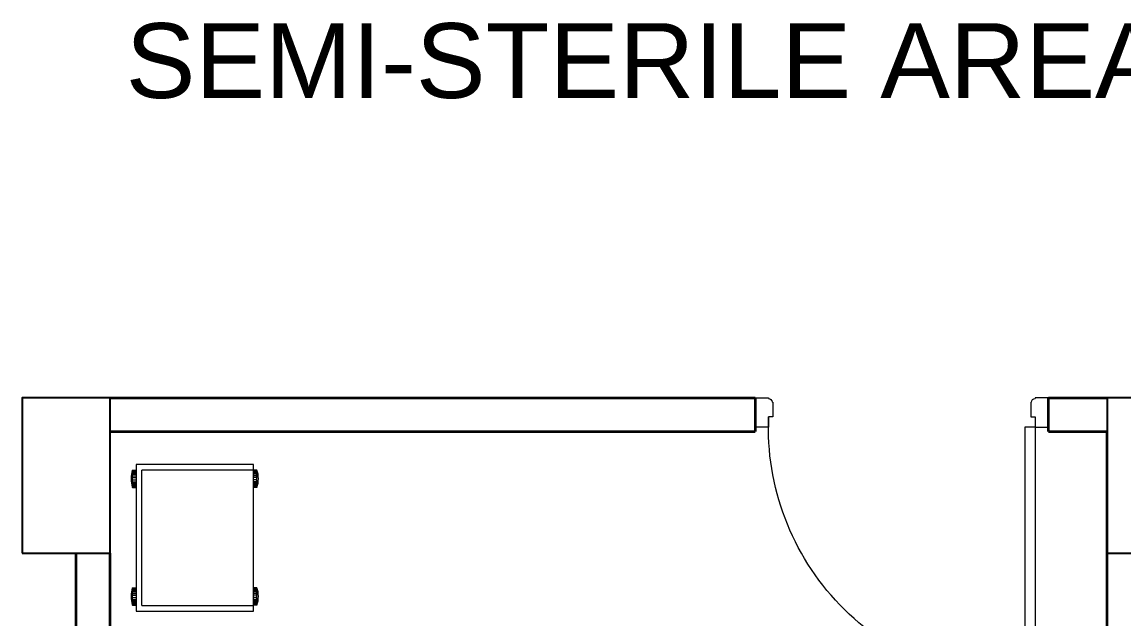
# Model space of a CAD drawing. Header units: millimetres. Extents: x 1448174 to 1599581, y -224422 to -106989.
# Drawn here: x 1473102 to 1476860, y -132017 to -129983 of the extents above; entities that cross this region are included whole.
import ezdxf

# ---------------------------------------------------------------- set-up
doc = ezdxf.new("R2010")
doc.units = ezdxf.units.MM
doc.header["$LTSCALE"] = 600
doc.header["$MEASUREMENT"] = 0
doc.layers.add('col', color=5, linetype='Continuous')
doc.layers.add('TEXT', color=253, linetype='Continuous')
for name, color, linetype, lineweight in [('DOOR', 144, 'Continuous', 13), ('furniture', 30, 'Continuous', 9), ('P-Wall', 1, 'Continuous', 35)]:
    doc.layers.add(name, color=color, linetype=linetype, lineweight=lineweight)
doc.styles.add('ARIAL', font='arial.ttf')

# ---------------------------------------------------------------- blocks, each defined once
blk = doc.blocks.new('A$C19B8274B')
at = {"layer": 'DOOR'}
blk.add_line((-45, 925), (-80, 925), dxfattribs=at)
at = {"layer": 'DOOR', "color": 8}
for p, q in [((-80, 50), (-80, 925)), ((-45, 50), (-45, 925)), ((-45, 50), (-80, 50)), ((-940, -35), (-942.5, -35)), ((-60, -35), (-57.5, -35)), ((-955, -50), (-955, -47.5)), ((-45, -50), (-45, -47.5))]:
    blk.add_line(p, q, dxfattribs=at)
for points in [[(-940, 15), (-955, 15), (-955, 50), (-1000, 50), (-1000, -50), (-955, -50)], [(-60, 15), (-45, 15), (-45, 50), (0, 50), (0, -50), (-45, -50)], [(-940, -35), (-940, 15)], [(-60, -35), (-60, 15)]]:
    blk.add_lwpolyline(points, dxfattribs=at)
for centre, radius, start, end in [((-80, 50), 875, 90, 182.2924), ((-955, -35), 12.5, 270, 0), ((-45, -35), 12.5, 180, 270)]:
    blk.add_arc(centre, radius, start, end, dxfattribs=at)

msp = doc.modelspace()

# ---------------------------------------------------------------- linework, layer by layer
at = {"layer": 'col'}
for points in [[(1473102.098, -131793.2516), (1473402.098, -131793.2516), (1473402.098, -131263.2516), (1473102.098, -131263.2516)], [(1476802.098, -131793.2516), (1477102.098, -131793.2516), (1477102.098, -131263.2516), (1476802.098, -131263.2516)]]:
    msp.add_lwpolyline(points, close=True, dxfattribs=at)
at = {"layer": 'furniture', "ltscale": 0.75}
for p, q in [((1473478.8942, -131509.5621), (1473491.0632, -131509.5621)), ((1473478.8942, -131509.5621), (1473491.0632, -131509.5621)), ((1473478.8942, -131568.6503), (1473478.8942, -131509.5621)), ((1473478.8942, -131510.4646), (1473491.0632, -131510.4646)), ((1473478.8942, -131511.5818), (1473491.0632, -131511.5818)), ((1473491.0632, -131490.7297), (1473491.0629, -131990.7297)), ((1473891.0632, -131490.7299), (1473491.0632, -131490.7297)), ((1473510.759, -131971.0337), (1473510.7592, -131510.4258)), ((1473891.0632, -131510.4259), (1473510.7592, -131510.4258)), ((1473891.0629, -131990.7299), (1473891.0632, -131490.7299)), ((1473903.2321, -131509.5623), (1473891.0632, -131509.5623)), ((1473903.2321, -131510.4647), (1473891.0632, -131510.4647)), ((1473903.2321, -131511.582), (1473891.0632, -131511.582)), ((1473903.2321, -131568.6505), (1473903.2321, -131509.5623)), ((1473478.8942, -131512.8108), (1473491.0632, -131512.8108)), ((1473478.8942, -131514.5426), (1473491.0632, -131514.5426)), ((1473478.8942, -131516.833), (1473491.0632, -131516.833)), ((1473478.8942, -131519.8129), (1473491.0632, -131519.813)), ((1473478.8942, -131523.9703), (1473491.0632, -131523.9703)), ((1473478.8942, -131528.8928), (1473491.0632, -131528.8928)), ((1473478.8942, -131535.101), (1473491.0632, -131535.101)), ((1473478.8942, -131543.1114), (1473491.0632, -131543.1114)), ((1473478.8942, -131549.3196), (1473491.0632, -131549.3196)), ((1473903.2321, -131512.811), (1473891.0632, -131512.811)), ((1473903.2321, -131514.5428), (1473891.0632, -131514.5428)), ((1473903.2321, -131516.8332), (1473891.0632, -131516.8332)), ((1473903.2321, -131519.8131), (1473891.0632, -131519.8131)), ((1473903.2321, -131523.9705), (1473891.0632, -131523.9705)), ((1473903.2321, -131528.893), (1473891.0632, -131528.893)), ((1473903.2321, -131535.1012), (1473891.0632, -131535.1012)), ((1473903.2321, -131543.1116), (1473891.0632, -131543.1116)), ((1473903.2321, -131549.3198), (1473891.0632, -131549.3198)), ((1473478.8942, -131554.2421), (1473491.0631, -131554.2421)), ((1473478.8942, -131558.3994), (1473491.0631, -131558.3994)), ((1473478.8942, -131561.3793), (1473491.0631, -131561.3793)), ((1473478.8942, -131563.6698), (1473491.0631, -131563.6698)), ((1473478.8942, -131565.4015), (1473491.0631, -131565.4015)), ((1473478.8942, -131566.6306), (1473491.0631, -131566.6306)), ((1473478.8942, -131567.7478), (1473491.0631, -131567.7478)), ((1473478.8942, -131568.6503), (1473491.0631, -131568.6503)), ((1473903.2321, -131554.2423), (1473891.0631, -131554.2423)), ((1473903.2321, -131558.3996), (1473891.0631, -131558.3996)), ((1473903.2321, -131561.3795), (1473891.0631, -131561.3795)), ((1473903.2321, -131563.67), (1473891.0631, -131563.6699)), ((1473903.2321, -131565.4017), (1473891.0631, -131565.4017)), ((1473903.2321, -131566.6307), (1473891.0631, -131566.6307)), ((1473903.2321, -131567.748), (1473891.0631, -131567.748)), ((1473903.2321, -131568.6505), (1473891.0631, -131568.6505)), ((1473478.894, -131910.5766), (1473491.063, -131910.5766)), ((1473478.894, -131969.6648), (1473478.894, -131910.5766)), ((1473478.894, -131911.4791), (1473491.063, -131911.4791)), ((1473478.894, -131912.5963), (1473491.063, -131912.5964)), ((1473478.894, -131913.8254), (1473491.063, -131913.8254)), ((1473478.894, -131915.5571), (1473491.063, -131915.5571)), ((1473478.894, -131917.8476), (1473491.063, -131917.8476)), ((1473478.894, -131920.8275), (1473491.063, -131920.8275)), ((1473478.894, -131924.9848), (1473491.063, -131924.9848)), ((1473903.232, -131910.5768), (1473891.063, -131910.5768)), ((1473903.232, -131911.4793), (1473891.063, -131911.4793)), ((1473903.232, -131912.5965), (1473891.063, -131912.5965)), ((1473903.232, -131913.8256), (1473891.063, -131913.8255)), ((1473903.232, -131915.5573), (1473891.063, -131915.5573)), ((1473903.232, -131917.8478), (1473891.063, -131917.8477)), ((1473903.232, -131920.8277), (1473891.063, -131920.8277)), ((1473903.232, -131924.985), (1473891.063, -131924.985)), ((1473903.2319, -131969.665), (1473903.232, -131910.5768)), ((1473478.894, -131929.9073), (1473491.063, -131929.9073)), ((1473478.894, -131936.1155), (1473491.063, -131936.1155)), ((1473478.894, -131944.1259), (1473491.063, -131944.1259)), ((1473478.894, -131950.3341), (1473491.063, -131950.3341)), ((1473478.894, -131955.2566), (1473491.063, -131955.2566)), ((1473478.894, -131959.414), (1473491.063, -131959.414)), ((1473478.894, -131962.3939), (1473491.063, -131962.3939)), ((1473903.232, -131929.9075), (1473891.063, -131929.9075)), ((1473903.2319, -131936.1157), (1473891.063, -131936.1157)), ((1473903.2319, -131944.1261), (1473891.063, -131944.1261)), ((1473903.2319, -131950.3343), (1473891.063, -131950.3343)), ((1473903.2319, -131955.2568), (1473891.063, -131955.2568)), ((1473903.2319, -131959.4141), (1473891.063, -131959.4141)), ((1473903.2319, -131962.394), (1473891.063, -131962.394)), ((1473478.894, -131964.6843), (1473491.063, -131964.6843)), ((1473478.894, -131966.4161), (1473491.063, -131966.4161)), ((1473478.894, -131967.6451), (1473491.063, -131967.6451)), ((1473478.894, -131968.7623), (1473491.063, -131968.7623)), ((1473478.894, -131969.6648), (1473491.063, -131969.6648)), ((1473491.0629, -131990.7297), (1473891.0629, -131990.7299)), ((1473510.759, -131971.0337), (1473891.063, -131971.0338)), ((1473903.2319, -131964.6845), (1473891.063, -131964.6845)), ((1473903.2319, -131966.4163), (1473891.063, -131966.4162)), ((1473903.2319, -131967.6453), (1473891.063, -131967.6453)), ((1473903.2319, -131968.7625), (1473891.063, -131968.7625)), ((1473903.2319, -131969.665), (1473891.063, -131969.665))]:
    msp.add_line(p, q, dxfattribs=at)
for centre, start, end in [((1473565.0644, -131539.1062), 161.0753293, 198.9246182), ((1473817.0619, -131539.1063), 341.0753293, 18.9246182), ((1473565.0642, -131940.1207), 161.0753293, 198.9246182), ((1473817.0617, -131940.1209), 341.0753293, 18.9246182)]:
    msp.add_arc(centre, 91.0942, start, end, dxfattribs=at)
at = {"layer": 'P-Wall', "linetype": 'Continuous'}
for p, q in [((1473402.098, -131263.2516), (1475602.098, -131263.2516)), ((1476602.098, -131378.2516), (1476602.098, -131263.2516)), ((1476602.098, -131263.2516), (1476802.098, -131263.2516)), ((1473402.098, -131378.2516), (1475602.098, -131378.2516)), ((1476602.098, -131378.2516), (1476802.098, -131378.2516))]:
    msp.add_line(p, q, dxfattribs=at)
at = {"layer": 'P-Wall'}
for p, q in [((1475602.098, -131263.2516), (1475602.098, -131378.2516)), ((1476802.098, -136158.2516), (1476802.098, -131378.2516)), ((1473287.098, -135928.2516), (1473287.098, -131793.2516)), ((1473402.098, -137543.2516), (1473402.098, -131793.2516))]:
    msp.add_line(p, q, dxfattribs=at)

# ---------------------------------------------------------------- block references
at = {"layer": 'DOOR', "color": 18, "linetype": 'Continuous', "true_color": 0x000000, "xscale": -1, "rotation": 180}
msp.add_blockref('A$C19B8274B', (1476602.098, -131313.2516), dxfattribs=at)

# ---------------------------------------------------------------- texts
at = {"layer": 'TEXT', "insert": (1475227.0381, -130116.1857), "char_height": 255, "width": 5392.825508, "attachment_point": 5, "style": 'ARIAL'}
msp.add_mtext('SEMI-STERILE AREA', dxfattribs=at)

doc.saveas('drawing.dxf')
